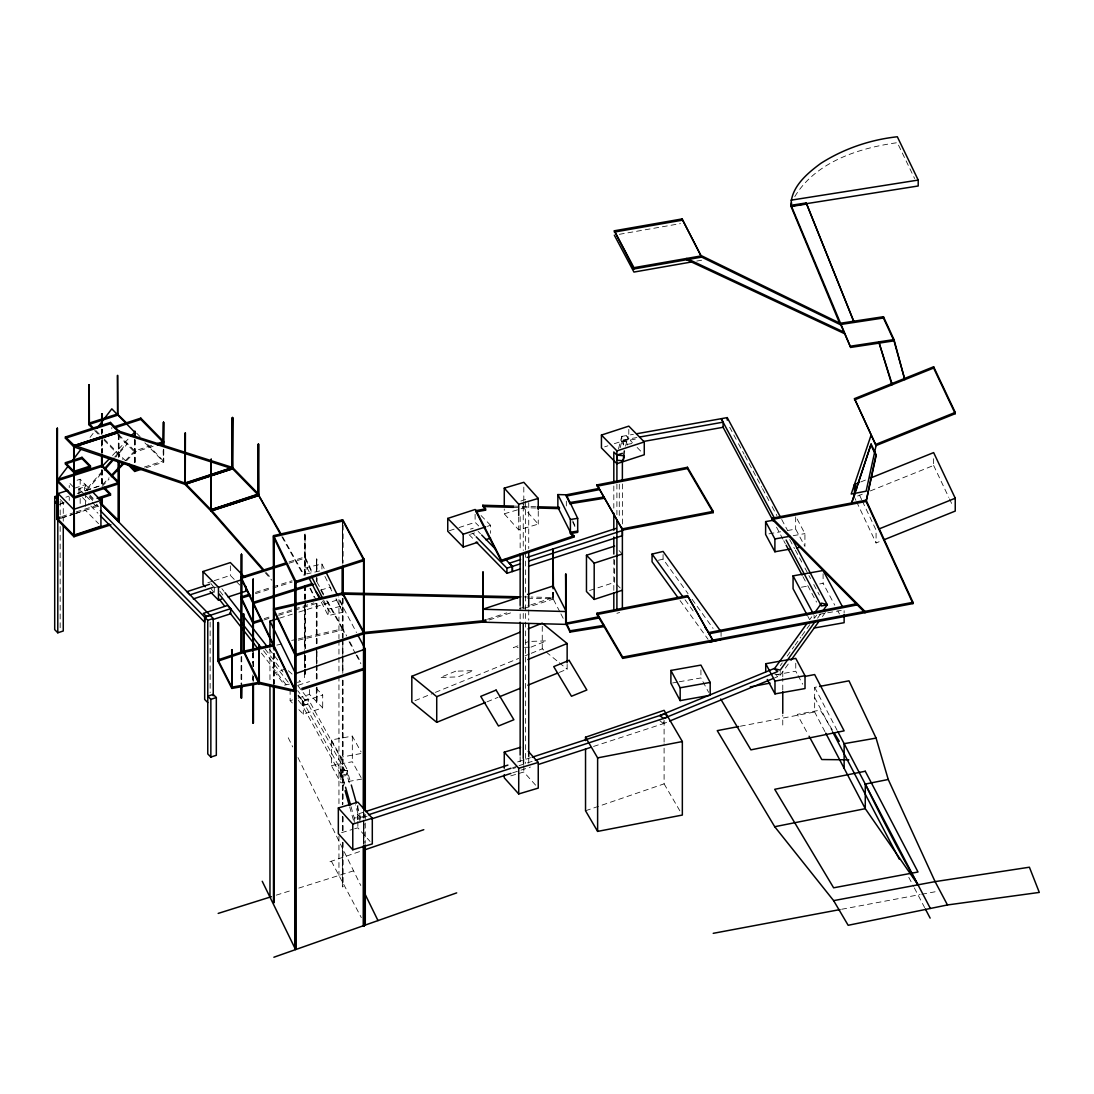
<?xml version="1.0" encoding="UTF-8"?>
<svg xmlns="http://www.w3.org/2000/svg" width="1094" height="1094" viewBox="0 0 1094 1094"><rect width="100%" height="100%" fill="white"/><g stroke="black" fill="none" stroke-linecap="round" stroke-linejoin="round"><path stroke-width="0.75" stroke-dasharray="5 3.75" d="M84.881 494.789L78.946 488.731L78.946 493.859L78.946 488.731L84.416 486.939L87.971 490.563M214.274 586.931L214.26 592.059L211.169 588.887M363.837 812.117L357.355 814.237L357.355 819.365L367.064 816.192M357.246 806.073L360.446 817.396L360.446 822.524L355.427 804.719M631.922 443.535L623.635 445.012L621.789 441.525L621.789 436.41L633.399 434.332M623.635 445.012L623.648 439.884L621.789 436.41M782.771 725.021L782.771 715.038M782.771 690.082L782.771 678.43M782.771 676.762L782.771 670.102M666.574 722.341L663.443 723.626L663.443 720.208M774.415 673.836L780.213 675.23L780.227 671.388M618.52 448.841L621.775 436.274L627.983 436.807L627.19 445.08M620.161 447.692L621.789 441.402L621.775 436.274M625.549 446.229L627.983 436.807M794.791 196.605C815.864 161.707 859.009 147.991 897.326 142.671L914.611 178.513M809.779 619.546L811.748 616.825M780.309 665.644L782.265 662.909M787.174 656.085L794.053 646.527M795.037 645.159L800.931 636.968M801.916 635.6L809.765 624.674M814.674 617.85L816.644 615.115M817.546 618.219L820.5 614.131M780.213 675.23L790.032 661.583M822.442 616.524L825.396 612.421M90.064 437.381L95.233 430.585M102.262 471.24L85.414 490.481L102.029 485.175L109.031 477.832M114.61 457.128L126.959 443.015L126.959 444.301L115.732 457.128M86.549 490.481L103.383 471.24M112.532 455.446L128.86 438.311M125.359 460.697L134.699 450.906L152.422 445.162M102.029 486.461L109.031 479.117M126.521 460.752L134.699 452.191L154.035 445.928M774.593 677.938L777.725 676.653L775.304 674.67M517.886 645.857L513.277 647.73L518.118 647.566M525.585 642.711L528.662 641.467M531.028 647.142L546.412 640.865L530.275 641.412M414.968 700.693L433.826 693.008M435.385 692.365L518.679 658.424M524.97 655.867L529.674 653.938M531.246 653.296L542.255 648.824L544.867 650.957M487.008 701.842L498.002 697.357M559.294 672.386L567.143 669.186L567.143 664.373M860.814 481.934L867.145 479.377M857.655 496.033L863.986 493.49M870.318 490.933L933.633 465.442L933.633 457.415M856.643 501.873L876.075 542.966L882.407 540.409M585.536 810.763L664.099 783.851L664.099 743.756M329.964 861.716L360.705 851.214M487.568 619.218L506.754 612.872M519.541 608.633L529.14 605.461M530.74 604.927L553.126 597.515L531.069 597.037M489.168 619.97L511.554 612.572M524.341 608.332L553.359 599.047L552.716 592.264M470.475 529.113L473.223 528.224M470.488 534.241L474.591 532.901M77.059 480.252L80.177 479.24L90.228 489.51M74.542 488.211L85.469 484.642L85.469 491.056M163.129 450.673L163.539 460.574M163.129 460.711L147.252 443.973M65.9 497.168L69.127 496.115M77.195 493.476L82.036 491.903L78.946 488.731M60.526 503.513L63.261 502.611L63.261 521.195M59.432 504.402L67.5 501.763M61.332 518.187L74.201 513.975M74.542 513.865L85.469 510.31L98.556 523.67M304.597 575.129L305.007 533.981L305.24 575.239M604.667 446.844L607.881 445.805M614.322 443.699L628.804 438.967L632.373 442.619M207.819 582.76L212.646 581.188M214.26 580.654L230.355 575.403L235.114 580.271M316.33 571.054L316.74 558.952L316.973 571.15M525.626 499.479L520.156 501.271L523.247 504.43M449.361 530.713L457.401 528.087M459.015 527.568L475.111 522.317L478.68 525.954M487.35 526.337L490.577 525.284L490.577 533.298M304.597 677.692L304.597 669.145M552.716 598.938L553.126 592.127M298.211 685.241L309.52 681.562M589.598 590.5L614.65 582.323L614.65 559.253M290.129 689.493L290.129 700.707L296.597 698.601M298.211 698.081L309.52 694.389L322.703 707.859L303.312 714.177L297.828 708.57M297.828 695.743L303.312 701.35L322.703 695.018L322.703 707.859M316.33 702.663L316.33 687.278M616.907 613.337L619.642 612.449M517.612 761.93L530.563 757.704M351.037 806.661L354.251 817.997L360.446 817.396L366.928 815.29M512.607 767.742L517.462 766.156M519.089 765.636L533.653 760.877M512.744 768.644L515.985 767.591M512.607 772.87L530.412 767.058M593.536 746.45L668.01 722.149M85.469 490.522L102.029 485.175M144.381 467.042L163.772 460.82M145.994 467.808L163.772 462.092L163.772 449.101M61.743 516.532L74.638 512.416M76.252 511.896L98.816 504.69M61.743 517.818L74.638 513.701M76.252 513.182L98.816 505.975M289.035 561.933L305.007 556.86L312.747 573.174M289.035 563.219L305.007 558.131L312.05 572.969M255.463 592.401L271.449 587.328M273.049 586.822L292.057 580.777M255.463 593.686L271.449 588.613M273.049 588.107L292.221 582.008M264.215 618.63L272.215 616.1M278.614 614.062L293.001 609.495M294.587 608.989L313.773 602.89M264.215 619.915L272.215 617.372M278.614 615.348L293.001 610.78M294.587 610.274L316.973 603.163M279.599 618.137L292.426 614.103M298.84 612.079L338.949 599.471L356.507 632.551M276.221 895.165L292.426 890.078M298.785 888.082L353.581 870.851M504.279 513.811L523.807 507.972L538.248 524.094L518.72 529.92L504.279 513.811L504.279 508.997M510.789 775.878L523.807 771.995L536.033 785.629M341.588 832.671L352.979 829.266M354.606 828.787L357.861 827.816L370.073 841.45M320.597 590.09L329.964 587.382L332.986 593.235M213.781 587.82L216.639 587.068M298.293 695.141L302.505 700.529L308.221 699.025L346.907 768.959L346.921 774.087L340.931 775.208L302.245 705.261L302.245 700.133L308.221 699.025L308.234 704.153L346.921 774.087M298.293 700.269L302.505 705.657L308.234 704.153L297.705 690.697M658.356 560.265L663.073 559.143L688.071 593.755M321.923 564.012L321.923 570.425L306.935 573.885L306.935 567.471L321.923 564.012L324.166 568.497M323.633 600.25L328.186 609.194L342.791 605.844L338.32 596.886M321.363 602.206L328.186 615.607L342.791 612.257L336.09 598.815M291.674 640.441L296.624 639.306M298.265 638.923L342.791 628.722L346.73 636.052M276.837 645.118L281.773 643.983M298.265 640.209L342.791 630.007L345.936 635.874M342.354 886.687L342.354 842.325M289.377 684.106L284.577 685.172L275.319 672.673L285.999 668.666L292.071 674.068M297.377 682.341L300.577 681.63L298.156 679.47M824.931 731.626L814.661 711.989L814.647 687.36L817.929 686.758M740.364 726.211L814.661 711.989M841.669 909.264L920.081 894.577M921.75 894.263L935.096 891.774M302.245 705.261L308.234 704.153M302.245 700.133L340.918 770.08L346.907 768.959M361.882 779.037L340.931 782.894L331.373 765.609L331.373 739.954L352.323 736.084L361.088 751.934M331.373 739.954L340.931 757.239L361.882 753.369M331.373 765.609L352.323 761.752L361.088 777.588M623.648 439.884L636.899 437.518M621.789 441.525L636.708 438.872M768.959 533.845L780.637 531.766M787.311 530.576L795.653 529.086L804.924 546.426L804.924 533.598L795.653 516.259L795.653 529.086M793.246 535.677L804.924 533.598M801.41 587.204L808.083 586.015M819.762 583.936L823.098 583.348L834.777 605.201M819.105 614.322L844.13 609.864L844.13 613.064M672.564 682.971L677.569 682.082M679.237 681.781L700.926 677.924L708.652 692.365M775.742 674.779L795.762 671.21L797.307 674.095M619.3 234.321L680.413 223.614M696.728 261.069L701.678 260.208M343.735 785.875L340.986 776.166L340.972 771.038L347.181 770.436L350.832 783.4M340.986 776.166L347.181 775.564L349.93 785.287M524.573 647.347L529.414 647.197M524.286 596.886L529.373 596.996M527.677 598.24L553.126 598.801L560.114 612.353M513.469 506.098L535.636 506.7M513.469 507.37L535.636 507.985M621.789 441.402L627.997 441.935M659.791 720.659L663.443 723.626M546.179 652.038L557.981 661.679M559.28 662.759L567.143 669.186M89.722 494.857L93.988 499.179L93.988 500.464L89.722 496.143M136.627 433.142L140.169 436.752M144.887 442.838L163.772 462.092M118.672 434.564L134.699 450.906M117.537 434.674L134.699 452.191M95.807 430.475L102.877 437.682M104.053 438.885L125.263 460.533M94.631 430.557L99.335 435.371M104.053 440.171L122.911 459.412M637.132 447.473L641.891 452.342M619.067 550.597L621.269 552.853M616.852 584.579L620.175 587.97M481.059 515.561L490.577 525.284M478.133 531.383L480.498 533.804M472.663 533.188L475.015 535.595M469.121 534.692L475.028 540.723M236.304 581.488L239.873 585.126M316.111 688.29L322.703 695.018M290.129 700.707L292.33 702.963M89.175 496.908L95.11 502.966M96.286 504.184L98.665 506.604M86.057 496.006L97.927 508.108M73.489 487.131L69.25 482.796L69.25 487.609M82.515 497.496L89.626 504.758M90.816 505.975L97.94 513.236M60.17 499.452L63.261 502.611M357.355 814.237L360.446 817.396M266.211 572.586L271.845 578.999M265.09 572.586L271.845 580.285M221.891 588.668L223.996 591.362M269.274 649.234L278.751 661.337M297.705 685.569L308.221 699.025M219.798 591.116L222.957 595.15M265.076 648.974L282.963 671.853M210.896 583.444L216.161 590.172M263.545 650.739L288.816 683.025M211.962 589.926L214.068 592.62M261.452 653.173L287.777 686.813M692.064 599.293L713.069 628.366M685.063 599.772L695.059 613.611M680.058 600.551L708.05 639.306M322.511 601.044L331.933 614.746M832.384 729.999L820.295 710.102L797.211 714.382L808.302 734.771M664.099 783.851L681.507 813.635M282.676 536.908L304.187 575.198M281.855 536.716L303.353 575.006M316.973 582.063L324.234 595.191M327.462 601.03L342.791 628.722M321.007 590.637L323.427 595.013M326.655 600.852L342.791 630.007M349.875 641.904L353.8 649.234M356.945 655.087L360.883 662.417M349.082 641.727L355.372 653.446M356.165 654.909L360.883 663.702M837.895 611.026L839.454 613.939M781.704 519.486L787.311 529.975M729.671 427.234L737.684 442.208M738.477 443.713L744.084 454.201M744.891 455.692L761.697 487.158M762.504 488.649L768.904 500.642M772.118 506.631L776.918 515.63M789.731 539.588L794.531 548.586M795.338 550.077L801.738 562.07M804.952 568.059L808.151 574.049M808.945 575.553L810.545 578.548M813.758 584.538L819.365 595.027M776.521 527.185L782.921 539.178M783.728 540.668L785.328 543.677M802.941 576.634L806.948 584.128M807.755 585.618L816.562 602.097M807.864 616.373L809.423 619.3M798.073 675.545L802.709 684.215M331.4 861.238L361.348 917.647M814.647 687.36L837.142 730.341M814.661 697.534L832.849 732.283M908.786 877.32L913.531 886.386M914.324 887.89L924.608 907.541M560.88 613.857L563.219 618.37M336.008 599.088L342.791 612.257M306.935 567.471L310.723 574.924M324.904 576.401L332.357 591.348M288.255 737.766L292.741 746.915M297.978 757.568L360.801 885.538M572.709 520.785L575.553 526.665M572.709 522.07L575.553 527.951M933.633 465.442L948.758 497.373M949.469 498.905L953.079 506.508M310.641 588.531L316.262 600.401M309.944 588.326L314.156 597.228M859.528 495.131L861.675 499.698M862.4 501.216L876.075 530.125L876.075 542.966M854.482 497.319L855.918 500.355M340.972 771.038L345.089 785.615M349.683 806.934L354.265 823.126L354.251 817.997M347.181 770.436L347.181 775.564M340.918 770.08L340.931 775.208M302.505 700.529L302.505 705.657M84.416 486.939L84.429 490.782M823.098 573.721L823.098 583.348M814.1 615.211L814.1 618.411M795.762 663.196L795.762 671.21M721.069 631.744L721.069 636.366M700.926 669.897L700.926 677.924M664.099 720.358L664.099 742.088M663.073 554.521L663.073 559.143M628.804 429.354L628.804 438.967M622.377 483.958L622.377 524.792M619.286 484.204L619.286 516.518M616.907 484.04L616.907 514.659M613.816 485.982L613.816 508.108M613.816 559.143L613.816 591.457M566.323 501.175L566.323 505.948M553.359 592.374L553.359 599.047M552.949 592.51L552.949 599.17M542.255 626.37L542.255 648.824M538.248 511.254L538.248 524.094M528.73 502.638L528.73 548.627M528.73 609.946L528.73 620.161M528.73 758.142L528.73 763.243M525.626 501.189L525.626 550.583M525.626 552.279L525.626 620.421M525.626 622.117L525.626 763.489M523.807 487.117L523.807 499.958M523.807 501.558L523.807 507.972M523.807 759.154L523.807 763.968M523.807 765.568L523.807 771.995M523.247 506.125L523.247 550.419M523.247 613.433L523.247 620.257M523.247 758.224L523.247 765.034M520.156 516.6L520.156 550.665M520.156 605.173L520.156 620.503M520.156 756.761L520.156 765.28M518.72 517.093L518.72 529.92M475.111 514.303L475.111 522.317M365.287 814.333L365.287 843.296M364.028 813.526L364.028 816.944M364.028 823.768L364.028 844.24M363.851 813.28L363.851 818.394M363.851 820.103L363.851 843.98M363.591 811.926L363.591 817.04M363.591 823.864L363.591 844.336M363.413 811.666L363.413 818.49M363.413 820.199L363.413 844.089M357.861 805.362L357.861 819.789M357.861 821.389L357.861 827.816M352.323 736.084L352.323 761.752M342.969 525.134L342.969 562.672M342.969 598.5L342.969 637.747M342.969 639.443L342.969 654.8M342.969 656.509L342.969 673.576M342.969 680.4L342.969 803.242M342.969 816.89L342.969 833.943M342.969 842.476L342.969 886.837M342.791 524.888L342.791 564.121M342.791 598.24L342.791 640.906M342.791 642.602L342.791 657.959M342.791 659.668L342.791 673.316M342.791 680.14L342.791 804.692M342.791 816.63L342.791 833.696M342.791 842.23L342.791 886.591M342.531 521.824L342.531 562.767M342.531 598.596L342.531 637.843M342.531 639.552L342.531 671.962M342.531 680.495L342.531 803.338M342.531 816.986L342.531 834.052M342.531 842.585L342.531 886.933M342.354 521.564L342.354 564.231M342.354 598.35L342.354 637.583M342.354 639.293L342.354 654.65M342.354 656.359L342.354 673.412M342.354 680.249L342.354 804.787M342.354 816.739L342.354 833.792M340.931 757.239L340.931 782.894M338.949 599.471L338.949 638.664M338.949 640.359L338.949 655.689M338.949 657.398L338.949 674.437M338.949 676.133L338.949 805.608M338.949 836.267L338.949 875.446M328.186 609.194L328.186 615.607M316.973 577.988L316.973 581.406M316.973 603.628L316.973 644.653M316.973 651.491L316.973 663.456M316.973 665.166L316.973 680.55M316.973 687.388L316.973 702.772M316.74 558.952L316.74 570.918M316.74 577.755L316.74 581.174M316.74 603.396L316.74 646.13M316.74 647.839L316.74 663.224M316.74 664.933L316.74 680.304M316.74 687.141L316.74 702.526M316.563 559.321L316.563 571.287M316.563 578.124L316.563 581.543M316.563 603.765L316.563 644.79M316.563 651.627L316.563 663.593M316.563 665.302L316.563 680.687M316.563 687.524L316.563 702.895M316.33 577.892L316.33 581.311M316.33 603.532L316.33 646.253M316.33 647.963L316.33 663.347M316.33 665.056L316.33 680.441M309.52 689.576L309.52 694.389M305.24 585.495L305.24 599.156M305.24 600.866L305.24 648.728M305.24 655.566L305.24 667.531M305.24 669.241L305.24 677.788M305.007 533.981L305.007 574.993M305.007 585.249L305.007 598.924M305.007 600.633L305.007 648.496M305.007 655.333L305.007 667.299M305.007 669.008L305.007 677.555M304.829 534.351L304.829 575.362M304.829 585.618L304.829 599.293M304.829 606.131L304.829 648.865M304.829 655.703L304.829 667.668M304.829 669.378L304.829 677.924M304.597 585.386L304.597 599.061M304.597 605.898L304.597 650.342M304.597 652.051L304.597 667.436M303.312 701.35L303.312 714.177M277.479 585.413L277.479 586.699M274.143 653.515L274.143 684.215M273.979 653.255L273.979 683.969M273.705 653.61L273.705 684.324M273.527 653.35L273.527 684.065M269.972 648.414L269.972 682.492M253.439 652.858L253.439 666.533M253.439 676.789L253.439 680.208M253.206 652.626L253.206 666.301M253.206 676.557L253.206 681.685M253.029 652.995L253.029 666.67M253.029 676.926L253.029 680.345M252.796 652.749L252.796 663.005M252.796 674.971L252.796 681.808M241.719 656.933L241.719 684.283M241.487 656.701L241.309 684.42M241.077 656.838L241.077 684.188M230.355 565.789L230.355 575.403M210.144 622.076L210.144 692.611M163.362 449.237L163.362 460.943M135.109 439.897L135.109 463.323M134.877 439.665L134.877 463.09M134.699 440.034L134.699 463.459M134.466 439.788L134.466 463.227M118.972 434.523L118.972 458.249M118.74 434.291L118.74 458.003M118.562 434.66L118.562 458.372M118.33 434.414L118.33 458.14M111.807 427.563L111.807 428.848M102.262 429.34L102.262 432.732M102.262 439.501L102.262 453.066M102.262 470.01L102.262 485.257M102.029 429.108L102.029 434.181M102.029 440.964L102.029 452.82M102.029 469.777L102.029 485.025M101.851 429.477L101.851 432.855M101.851 439.638L101.851 453.189M101.851 470.147L101.851 485.394M101.619 429.231L101.619 434.318M101.619 441.101L101.619 452.957M101.619 469.9L101.619 485.162M85.469 492.669L85.469 510.31M80.177 479.24L80.177 492.068M80.177 498.481L80.177 504.895M69.25 497.237L69.25 500.437M60.17 501.148L60.17 516.354M60.17 526.487L60.17 627.833M455.665 671.21L440.28 677.473L458.03 676.885L473.428 670.608L455.665 671.21"/><path stroke-width="1.5" d="M57.955 495.582L54.727 496.635L54.727 501.763L57.818 504.922M206.438 616.537L203.334 613.378L227.552 605.474L230.643 608.633L230.643 613.761L212.879 619.56M73.708 445.436L73.941 535.486L74.118 445.299L184.913 483.015L211.005 509.749L211.183 459.33L211.005 509.749L258.717 494.242L232.598 467.507L232.598 417.47L232.188 467.644L232.598 417.47M636.708 433.744L721.247 418.687L723.107 422.161L723.093 427.289L643.532 441.456M782.771 713.37L782.771 691.736M520.58 559.554L509.257 563.246L512.348 566.418L512.348 571.547L520.429 568.907M840.124 324.467L791.058 206.492C790.21 187.676 807.016 173.508 820.869 163.334C843.816 148.702 870.291 139.704 897.326 136.764L918.208 180.072L918.208 185.98L791.058 206.096L791.632 202.882M623.115 455.651L616.893 455.118L616.907 460.259L623.129 460.779L624.332 450.933M623.129 460.779L624.346 456.061M871.111 435.07L851.214 494.05L866.12 491.192L876.075 445.573L854.482 398.64L933.633 366.763L955.24 412.397L955.24 413.682L876.075 445.573L854.482 398.64M871.111 444.055L851.214 504.32L871.111 444.055L876.075 454.557L866.12 501.462L912.97 603.601L622.691 658.383L597.023 614.5L597.023 613.214L687.456 595.587L713.22 640.934L687.456 595.587M806.839 623.648L774.429 668.707L780.227 670.102L814.606 622.322M814.688 612.722L821.567 603.163L827.365 604.572L822.456 611.396M791.017 660.215L819.502 620.613M102.029 456.212L102.029 466.454L118.972 483.739L73.941 498.276L56.915 480.881L68.307 465.921M72.45 460.492L80.737 449.62M97.311 427.863L111.807 408.841L134.699 432.185L131.198 435.863M104.504 468.67L113.489 458.413M104.504 469.955L113.489 459.685M110.193 457.894L102.029 466.454L56.915 480.881M111.369 475.384L123.034 463.145M111.369 476.669L124.196 463.2M669.706 721.042L773.034 678.581M485.435 702.485L436.725 722.341L411.823 701.965L411.823 676.311L520.252 632.127M528.101 628.927L542.255 623.156L567.143 643.532L567.143 662.773M411.823 676.311L436.725 696.673L520.006 662.732M527.869 659.532L567.143 643.532M499.575 696.728L520.006 688.399M527.869 685.2L557.721 673.029M854.482 399.925L933.633 368.049L933.633 366.763M876.075 444.287L955.24 412.397M854.482 495.705L854.482 484.478L859.228 482.563M870.318 478.105L933.633 452.601L955.24 498.235L955.24 511.076L883.993 539.766M879.248 528.853L955.24 498.235M358.094 635.559L365.287 649.084L295.599 673.617L269.972 621.16L277.985 618.643M273.869 957.236L456.69 892.882M585.536 740.583L585.536 737.233L664.099 710.334L682.341 741.541L682.341 815.057L597.625 831.399L585.536 810.763L585.536 748.939M365.56 849.559L423.788 829.69M501.503 561.509L501.503 560.237L573.899 535.745L573.899 537.031L501.503 561.509L476.177 511.869L476.177 510.583L485.558 508.874L485.558 510.16L476.177 511.869M273.527 644.598L243.88 651.149L217.966 659.873L231.819 687.155L259.305 682.287L295.462 690.464L241.077 577.153L285.835 562.945M217.966 661.145L243.88 652.421L273.527 645.884L295.462 691.75L258.854 683.641L259.169 644.817L259.305 683.572L231.819 688.441L217.966 661.145L218.376 622.527L218.609 661.255M519.541 597.092L482.782 609.262L566.323 611.56L553.126 585.974L527.54 594.439M485.968 619.751L482.782 620.804L364.028 632.441L295.462 654.636L273.527 608.77L342.791 592.893L520.894 596.818M485.968 621.036L482.782 622.089L364.028 633.727L295.462 655.921L273.527 610.042L342.791 594.179L517.503 598.021M184.913 484.3L184.913 483.015L232.598 467.507L118.972 431.132L110.439 422.434L65.421 436.971L65.421 438.256L73.941 446.954L184.913 484.3L232.598 468.793L258.717 495.527L211.005 511.021L184.995 484.382L184.995 433.074L185.228 483.343L232.598 467.507M184.995 484.382L232.598 468.793L232.188 417.607M210.144 615.348L204.674 617.139L204.674 699.435L207.764 702.594M476.205 536.812L506.919 568.183L512.389 566.391L512.402 571.519L506.932 573.311L476.218 541.94M92.265 428.151L88.737 424.54L89.147 384.637L89.38 423.364M117.345 375.529L117.578 414.257M110.932 524.819L73.941 536.757L56.915 519.363L57.326 428.137L57.558 518.187M101.619 425.853L102.029 413.847L102.262 425.949M117.345 414.011L127.191 423.515M118.74 430.899L118.972 432.417L232.598 468.793M65.421 436.971L74.351 445.531M134.466 436.451L134.877 431.296L135.109 436.547M163.129 445.655L163.539 422.093L163.772 445.75M58.105 519.24L58.105 493.572L67.76 490.427M134.466 469.914L134.466 466.564M281.021 533.968L258.047 494.105L258.457 443.945L258.717 495.527M73.708 535.239L100.935 526.105L100.935 500.437L73.571 509.366L58.105 493.572M101.619 497.018L101.851 504.033L101.851 497.25M118.33 520.84L118.33 461.531M258.047 494.105L211.005 509.749L263.955 570.015M211.183 459.33L211.005 511.021L258.69 495.5L280.201 533.776M601.44 435.07L628.804 426.14L644.27 441.935L644.27 454.762L616.907 463.692L601.44 447.897L601.44 435.07L616.907 450.865L616.907 482.345M241.077 653.419L241.487 554.152L241.719 651.805M205.371 586.767L202.992 584.333L202.992 571.506L230.355 562.576L244.632 577.153M57.791 504.402L54.7 501.243L54.7 629.624L57.791 632.783L63.261 630.992L63.261 524.573M616.907 450.865L644.27 441.935M209.556 584.292L186.965 591.663L190.055 594.835L212.66 587.464M622.377 453.34L616.907 455.118L613.816 451.959L613.816 482.591M202.992 571.506L218.458 587.3L240.995 579.943M252.796 651.039L253.206 579.123L253.439 649.439M193.269 598.91L212.646 592.592M477.695 542.309L463.213 547.041L447.747 531.246L447.747 518.419L475.111 509.489L477.49 511.91M210.13 591.622L218.458 600.127L221.685 599.088M228.113 596.982L245.822 591.198L245.822 586.398M230.643 608.633L204.674 617.139L204.687 622.267L100.306 515.671M447.747 518.419L463.213 534.214L485.736 526.857M100.292 510.542L207.764 620.298L213.234 618.52L213.234 695.77M243.47 614.076L243.702 652.803M485.736 539.684L490.577 538.111M552.716 587.259L553.126 548.764L553.359 587.369M482.782 572.053L483.015 622.336M527.062 557.448L616.045 528.429M512.348 566.418L520.443 563.779M528.539 561.14L622.377 530.549L622.363 535.677L528.525 566.268M622.377 590.227L594.192 599.416L586.466 591.526L586.466 555.273L614.65 546.084M586.466 555.273L594.192 563.178L622.377 553.974M565.68 574.254L566.323 624.387L570.029 632.086L604.093 626.602L604.093 625.317L570.029 630.8L566.323 623.101L599.074 616.729L599.074 618.001L565.68 624.291L565.68 574.254L565.913 624.524M216.325 697.562L213.234 694.403L207.764 696.181L210.855 699.339L216.325 697.562L216.325 755.298L210.855 757.075L207.764 753.916L207.764 620.298M241.077 697.849L241.077 685.897M483.425 622.199L566.323 624.387L566.09 574.118M252.796 722.833L252.796 683.518M365.451 811.598L507.903 765.103M532.176 757.185L664.92 713.862L668.01 717.035L535.281 760.344M368.541 814.756L510.994 768.275M371.769 818.832L510.98 773.403M538.508 764.419L590.309 747.517M113.42 427.043L140.798 418.14L163.703 441.511L157.262 443.603M115.034 427.795L140.798 419.426L163.703 442.796L157.262 444.875M73.941 445.668L118.904 431.077L73.941 445.668L73.941 536.757M90.46 465.962L73.941 471.323L65.421 462.68L81.995 457.319L90.46 465.962L90.46 467.247L73.941 472.608L65.421 463.965L65.421 462.68M96.983 498.208L110.494 493.818L110.494 495.103L98.487 499.001M295.462 948.32L295.298 581.256L295.462 948.32L295.462 581.502L364.028 559.308L342.791 519.759L273.527 535.636L273.527 648.236M301.848 688.399L364.028 668.27M301.848 689.685L364.028 669.555M117.755 413.888L88.737 423.255L93.455 428.069M88.737 424.54L117.755 415.159L117.755 375.392M65.421 438.256L110.439 423.72L118.904 432.349L73.941 446.954L118.972 432.417M65.421 463.965L81.995 458.605L90.46 467.247M109.318 524.053L73.941 535.486L56.915 518.077L60.129 517.052M139.54 468.601L134.699 470.147L128.805 464.143M127.629 464.225L134.699 471.432L142.767 468.847M56.915 519.363L60.129 518.337M287.435 563.725L241.077 578.439L273.527 645.884M249.063 594.439L241.077 596.968L253.029 622.185L261.028 619.642M250.663 595.204L241.077 598.254L253.029 623.471L262.628 620.421M253.029 602.37L312.173 583.594M253.029 603.656L313.773 584.36M218.185 913.408L271.38 896.697M504.279 505.784L504.279 488.143L523.807 482.317L538.248 498.426L538.248 509.654M504.279 488.143L518.72 504.266L538.248 498.426M504.279 768.193L504.279 752.166L520.553 747.298M338.333 807.987L357.861 802.148L372.302 818.271L372.302 843.925L352.774 849.764L338.333 833.642L338.333 807.987L352.774 824.097L352.774 849.764M504.279 752.166L518.72 768.275L538.248 762.45L538.248 788.104L518.72 793.943L504.279 777.82L504.279 774.62M352.774 824.097L372.302 818.271M678.061 597.775L652.065 561.783L652.065 554.084L663.073 551.444L720.057 630.363M710.047 642.082L721.069 639.443M295.9 581.406L273.527 535.636L274.143 650.096M342.791 521.045L273.527 536.922L295.462 582.787L364.028 560.593L342.354 519.869M363.413 808.261L363.851 559.061L364.028 810.121M273.527 902.454L273.527 685.774M363.413 925.975L363.413 845.799M833.628 900.635L935.096 881.627L1029.399 867.214L1039.3 892.417L947.472 904.957L848.165 925.292L833.628 900.635L774.716 826.722L717.24 730.642L738.71 726.525M930.351 908.458L918.016 884.827L865.272 808.671L865.272 784.07L888.246 779.489L935.096 881.627L947.472 904.957M774.716 826.722L865.272 808.671L825.724 733.13M597.023 484.916L687.456 467.288L713.22 511.349L713.22 512.621L622.691 530.084L597.023 484.916L622.691 530.084M597.023 486.201L687.456 468.574L713.22 512.621M557.858 494.57L570.398 519.5L570.398 533.516L577.687 532.354L577.687 518.337L566.323 494.803L566.323 496.088L599.074 489.702L599.074 488.416L566.323 494.803L557.858 494.57L557.858 507.315L570.398 532.231L573.899 535.745M597.023 614.5L687.456 596.873M622.691 528.799L713.22 511.349M597.023 613.214L622.691 657.097L912.97 602.315L912.97 603.601M585.536 737.233L597.625 757.882L682.341 741.541M772.255 518.146L865.053 611.491L865.053 612.763L772.255 519.431L772.255 518.146L866.12 500.177L912.97 602.315M772.255 519.431L866.12 501.462L876.075 455.842L871.111 445.34M750.265 686.882L770.067 683.094M804.746 676.461L814.647 674.56L844.13 730.847L750.908 749.869L720.7 699.025M819.556 686.444L848.985 680.824L876.075 738.108L888.246 779.489M713.22 933.332L840.001 909.579M780.104 516.491L727.25 417.607L721.247 418.687L774.101 517.571M640.222 436.93L723.107 422.161M789.909 549.106L774.894 551.773L765.622 534.446L765.622 521.606L773.964 520.129M765.622 521.606L774.894 538.945L789.909 536.279M796.582 547.916L799.919 547.315M807.085 614.924L793.068 588.695L793.068 575.868L823.098 570.507L842.571 606.938M814.1 628.038L844.13 622.691L844.13 614.664M670.895 670.444L700.926 665.097L710.184 682.424L710.184 695.264L680.167 700.611L670.895 683.271L670.895 670.444L680.167 687.784L680.167 700.611M765.732 671.743L765.732 663.73L795.762 658.383L805.02 675.723L805.02 688.55L774.99 693.897L767.277 679.456M680.167 687.784L710.184 682.424M765.732 663.73L774.99 681.07L805.02 675.723M614.336 230.793L682.068 218.937L701.678 257.104L840.124 324.576L883.446 317.998L894.003 340.863L904.806 379.659L894.003 339.578L883.446 316.713L840.124 323.291L701.678 255.818L633.946 267.674L614.336 230.793L633.946 268.96L701.678 257.104L682.068 218.937M614.336 232.078L682.068 220.222M691.764 261.945L633.946 272.064L614.336 235.183M876.075 738.108L844.13 743.674L844.13 768.275M231.696 649.686L232.284 688.372M258.717 683.381L243.88 652.421L243.88 613.939M570.029 503.773L604.093 498.303L604.093 497.018L570.029 502.502L570.029 503.773L566.323 496.088M791.058 200.175L918.208 180.072M806.21 202.923L854.113 322.347L806.21 202.923L791.058 205.316L850.681 347.427L894.003 340.863L894.003 339.578L850.681 346.155M791.058 206.492L806.21 204.099M570.398 519.5L577.687 518.337M570.398 532.231L577.687 531.082M848.821 759.824L821.758 759.537L809.095 736.235M485.558 510.16L482.782 505.25L513.469 506.098M537.332 506.754L559.499 507.356M482.782 506.536L513.469 507.37M537.332 508.026L559.499 508.642M570.398 533.516L573.899 537.031M552.716 548.901L552.949 587.505M104.149 487.336L110.494 493.818M103.096 487.541L110.494 495.103M101.619 503.801L118.972 520.949M74.351 535.349L74.118 445.299M481.675 535.007L495.856 549.489M505.305 559.143L512.389 566.391M92.607 491.931L100.935 500.437M99.841 502.679L213.234 618.52M54.727 496.635L57.818 499.808M528.252 751.291L538.248 762.45M211.005 511.021L262.833 570.015M225.049 592.716L267.168 646.54M219.32 594.22L261.439 648.045M219.333 599.348L224.598 606.076M229.863 612.804L257.24 647.785M482.782 505.25L485.558 508.874M652.065 554.084L683.066 596.996M705.056 627.464L709.049 633.002M315.92 591.444L320.624 598.295M274.143 535.787L273.979 648.14M834.107 732.843L839.289 741.363M342.791 592.893L364.028 632.441M342.791 594.179L364.028 633.727M792.124 538.959L827.351 604.886L821.348 605.967L786.121 540.039M722.861 426.81L773.308 521.195M786.121 545.168L802.148 575.129M793.068 575.868L813.321 613.748M837.922 731.818L918.016 884.827A1599.756 377.936 80.1 0 1 865.272 784.07M832.849 732.283L899.295 859.187M925.387 909.046L930.132 918.112M476.177 510.583L501.503 560.237M311.489 576.415L322.115 597.269M309.205 578.357L319.845 599.225M326.395 572.982L336.829 593.892M243.88 651.149L259.305 682.287M364.548 893.155L378.004 920.587M262.232 881.285L295.599 949.592L295.736 581.146M933.633 368.049L955.24 413.682M854.482 484.478L856.643 489.045M850.681 347.427L840.124 323.291M351.297 785.013L356.329 802.832M345.554 787.229L350.586 805.047M345.102 790.743L349.218 805.321M727.25 417.607L727.264 420.164M506.919 568.183L506.932 573.311M883.446 316.713L883.446 317.998M774.894 538.945L774.894 551.773M774.99 681.07L774.99 693.897M687.456 467.288L687.456 468.574M633.946 267.674L633.946 268.96M622.691 657.097L622.691 658.383M622.377 460.136L622.377 480.553M622.377 528.183L622.377 608.141M616.907 519.773L616.907 609.932M613.816 513.209L613.816 530.221M613.816 537.017L613.816 554.029M613.816 593.167L613.816 610.178M597.625 757.882L597.625 831.399M594.192 563.178L594.192 599.416M570.029 630.8L570.029 632.086M553.126 548.764L553.126 588.791M528.73 552.032L528.73 606.541M528.73 623.58L528.73 756.433M523.247 553.824L523.247 608.332M523.247 623.662L523.247 758.224M520.156 554.07L520.156 605.173M520.156 622.199L520.156 755.065M518.72 504.266L518.72 515.493M518.72 768.275L518.72 793.943M483.192 571.916L483.192 621.953M463.213 534.214L463.213 547.041M436.725 696.673L436.725 722.341M365.287 649.084L365.287 810.928M365.287 844.992L365.287 925.059M364.028 845.949L364.028 926.139M363.851 559.061L363.851 809.861M363.851 845.689L363.851 925.88M363.591 559.417L363.591 808.507M363.591 846.045L363.591 926.235M342.969 566.077L342.969 595.081M342.791 567.54L342.791 594.835M342.531 567.895L342.531 595.191M342.354 567.636L342.354 594.931M274.143 685.924L274.143 902.605M273.979 685.678L273.979 902.359M273.705 535.882L273.705 648.496M273.705 686.02L273.705 902.714M269.972 621.16L269.972 646.718M269.972 685.897L269.972 897.135M259.169 644.817L259.169 683.312M258.854 645.159L258.854 683.641M258.457 443.945L258.457 493.982M258.28 444.314L258.28 494.351M253.439 683.627L253.439 722.943M253.206 579.123L253.206 650.916M253.206 685.09L253.206 722.696M253.029 579.492L253.029 649.576M253.029 683.764L253.029 723.066M241.719 685.993L241.719 697.958M241.487 554.152L241.487 653.282M241.487 685.76L241.309 698.095M232.147 649.617L232.147 688.112M218.458 587.3L218.458 600.127M218.376 622.527L218.376 661.022M218.198 622.896L218.198 661.391M210.855 699.339L210.855 757.075M185.406 432.937L185.228 483.343M163.539 422.093L163.362 445.887M140.798 418.14L140.798 419.426M135.109 466.673L135.109 470.023M134.877 431.296L134.877 436.315M134.877 466.441L134.877 469.777M134.699 431.665L134.699 436.684M134.699 466.81L134.699 471.432M118.972 461.641L118.972 522.221L102.029 504.949L102.029 496.881M118.74 461.394L118.74 520.703M118.562 461.764L118.562 521.072M110.439 422.434L110.439 423.72M102.262 456.458L102.262 466.618M102.262 497.114L102.262 503.896M102.029 413.847L102.029 425.716M101.851 414.216L101.851 426.086M101.851 454.885L101.851 466.755M101.619 456.348L101.619 466.509M89.147 384.637L89.147 423.132M88.97 385.006L88.97 423.501M81.995 457.319L81.995 458.605M57.791 519.609L57.791 632.783M57.326 428.137L57.148 518.324M774.087 668.557L659.805 715.531L663.456 718.498L777.738 671.525L774.087 668.557M496.115 690.095L480.731 696.372L498.481 726.006L513.879 719.743L496.115 690.095M569.112 660.352L553.728 666.629L571.478 696.263L586.863 689.999L569.112 660.352M118.972 482.454L73.941 496.991L56.915 479.596L102.029 465.169L118.972 482.454M865.272 771.243L774.716 789.294L833.628 887.808L918.016 872L865.272 771.243M857.231 603.614L709.049 632.496L709.049 633.782L857.231 604.9L857.231 603.614M844.267 332.261L686.649 258.444L686.649 259.729L844.267 333.547L844.267 332.261M891.925 383.57L878.797 341.889L891.925 384.842L891.925 383.57"/></g></svg>
